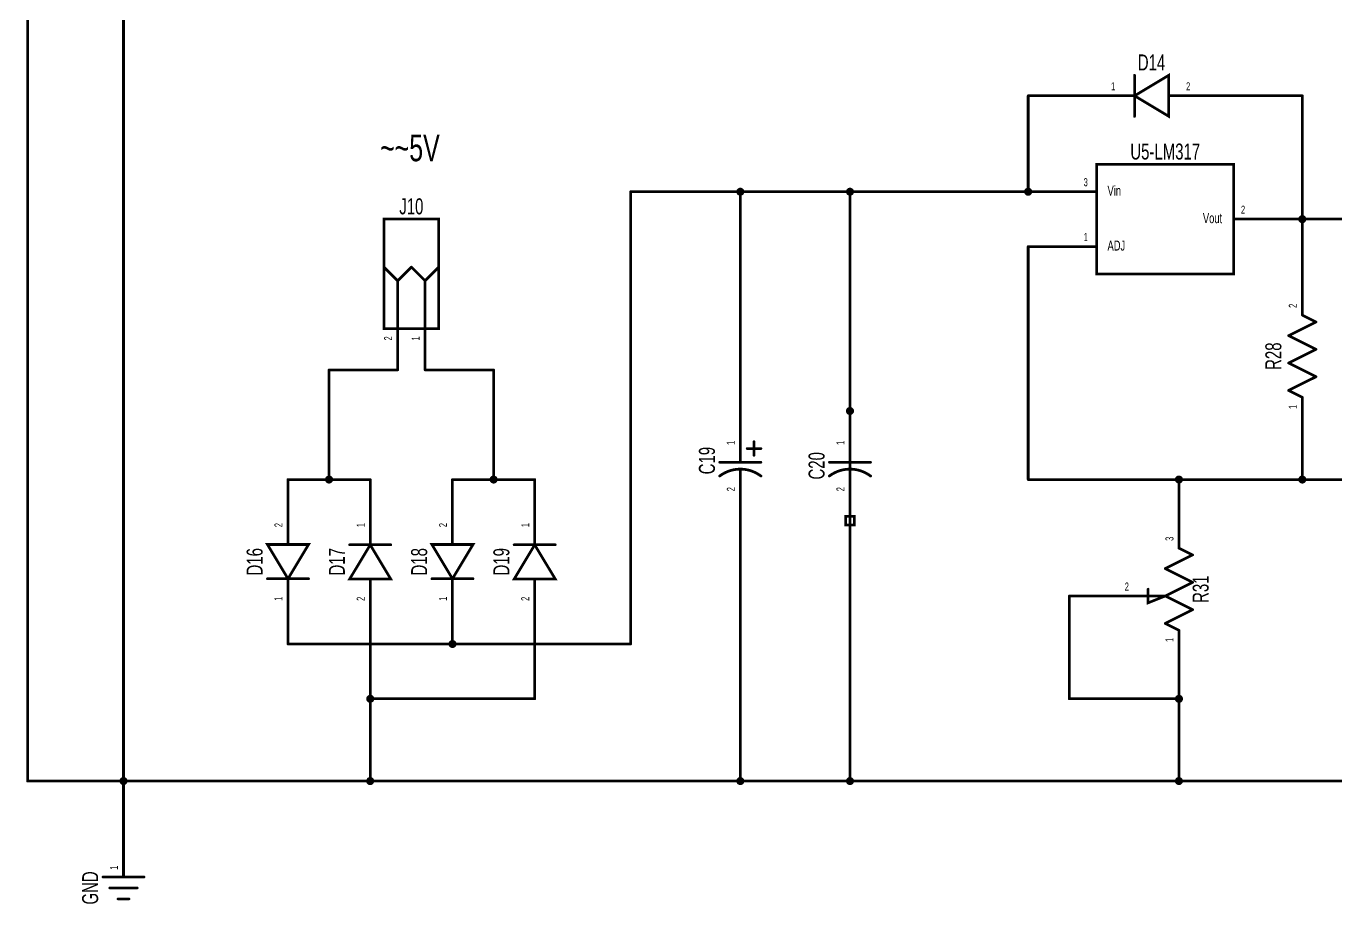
# Model space of a CAD drawing. Extents: x 0 to 20.5, y 0 to 10.6.
# Drawn here: x -0.005 to 4.772, y 0.001 to 3.203 of the extents above; entities that cross this region are included whole.
import ezdxf
from ezdxf.enums import TextEntityAlignment as Align

# ---------------------------------------------------------------- set-up
doc = ezdxf.new("R2010")
doc.units = 0
for name, color, linetype in [('Element', 253, 'CONTINUOUS'), ('Net', 50, 'CONTINUOUS'), ('Pin', 50, 'CONTINUOUS'), ('Shapes', 252, 'CONTINUOUS')]:
    doc.layers.add(name, color=color, linetype=linetype)

msp = doc.modelspace()

# ---------------------------------------------------------------- linework, layer by layer
at = {"layer": 'Element', "linetype": 'CONTINUOUS'}
for points, const_width in [([(4.038, 2.9491), (4.163, 2.8741), (4.163, 3.0241), (4.038, 2.9491)], 0.0098), ([(4.038, 3.0241), (4.038, 2.8741)], 0.0098), ([(4.038, 2.9491), (4, 2.9491)], 0.0098), ([(4.2, 2.9491), (4.163, 2.9491)], 0.0098), ([(3.9, 2.6991), (4.4, 2.6991), (4.4, 2.2991), (3.9, 2.2991), (3.9, 2.6991)], 0.0098), ([(1.3, 2.4991), (1.5, 2.4991), (1.5, 2.0991), (1.3, 2.0991), (1.3, 2.4991)], 0.0098), ([(1.3, 2.3241), (1.35, 2.2741)], 0.0098), ([(1.4, 2.3241), (1.35, 2.2741)], 0.0098), ([(1.4, 2.3241), (1.45, 2.2741)], 0.0098), ([(1.5, 2.3241), (1.45, 2.2741)], 0.0098), ([(1.35, 2.2741), (1.35, 2.0991)], 0.0098), ([(1.45, 2.2741), (1.45, 2.0991)], 0.0098), ([(4.7, 2.1241), (4.65, 2.1491)], 0.0098), ([(4.6, 2.0741), (4.7, 2.1241)], 0.0098), ([(4.7, 2.0241), (4.6, 2.0741)], 0.0098), ([(4.6, 1.9741), (4.7, 2.0241)], 0.0098), ([(4.7, 1.9241), (4.6, 1.9741)], 0.0098), ([(4.6, 1.8741), (4.7, 1.9241)], 0.0098), ([(4.65, 1.8491), (4.6, 1.8741)], 0.0098), ([(2.65, 1.6871), (2.65, 1.6371)], 0.0098), ([(2.6, 1.6491), (2.6, 1.6121)], 0.0098), ([(2.625, 1.6621), (2.675, 1.6621)], 0.0098), ([(3, 1.6491), (3, 1.6121)], 0.0098), ([(2.6752, 1.5619), (2.6686, 1.5665), (2.6617, 1.5707), (2.6546, 1.5745), (2.6472, 1.5778), (2.6397, 1.5806), (2.6319, 1.5829), (2.6241, 1.5847), (2.6161, 1.586), (2.6081, 1.5868), (2.6, 1.5871), (2.5919, 1.5868), (2.5839, 1.586), (2.5759, 1.5847), (2.5681, 1.5829), (2.5603, 1.5806), (2.5528, 1.5778), (2.5454, 1.5745), (2.5383, 1.5707), (2.5314, 1.5665), (2.5248, 1.5619)], 0.01), ([(2.525, 1.6121), (2.675, 1.6121)], 0.0098), ([(2.6, 1.5871), (2.6, 1.5491)], 0.0098), ([(3.0752, 1.5619), (3.0686, 1.5665), (3.0617, 1.5707), (3.0546, 1.5745), (3.0472, 1.5778), (3.0397, 1.5806), (3.0319, 1.5829), (3.0241, 1.5847), (3.0161, 1.586), (3.0081, 1.5868), (3, 1.5871), (2.9919, 1.5868), (2.9839, 1.586), (2.9759, 1.5847), (2.9681, 1.5829), (2.9603, 1.5806), (2.9528, 1.5778), (2.9454, 1.5745), (2.9383, 1.5707), (2.9314, 1.5665), (2.9248, 1.5619)], 0.01), ([(2.925, 1.6121), (3.075, 1.6121)], 0.0098), ([(3, 1.5871), (3, 1.5491)], 0.0098), ([(0.95, 1.3491), (0.95, 1.3121)], 0.0098), ([(1.25, 1.311), (1.25, 1.3491)], 0.0098), ([(1.55, 1.3491), (1.55, 1.3121)], 0.0098), ([(1.85, 1.311), (1.85, 1.3491)], 0.0098), ([(0.95, 1.1871), (1.025, 1.3121), (0.875, 1.3121), (0.95, 1.1871)], 0.0098), ([(1.25, 1.311), (1.175, 1.186), (1.325, 1.186), (1.25, 1.311)], 0.0098), ([(1.325, 1.311), (1.175, 1.311)], 0.0098), ([(1.55, 1.1871), (1.625, 1.3121), (1.475, 1.3121), (1.55, 1.1871)], 0.0098), ([(1.85, 1.311), (1.775, 1.186), (1.925, 1.186), (1.85, 1.311)], 0.0098), ([(1.925, 1.311), (1.775, 1.311)], 0.0098), ([(4.25, 1.2741), (4.2, 1.2991)], 0.0098), ([(4.15, 1.2241), (4.25, 1.2741)], 0.0098), ([(4.25, 1.1741), (4.15, 1.2241)], 0.0098), ([(0.875, 1.1871), (1.025, 1.1871)], 0.0098), ([(0.95, 1.1871), (0.95, 1.1491)], 0.0098), ([(1.25, 1.1491), (1.25, 1.186)], 0.0098), ([(1.475, 1.1871), (1.625, 1.1871)], 0.0098), ([(1.55, 1.1871), (1.55, 1.1491)], 0.0098), ([(1.85, 1.1491), (1.85, 1.186)], 0.0098), ([(4.15, 1.1241), (4.0875, 1.0991), (4.0875, 1.1491)], 0.0098), ([(4.15, 1.1241), (4.25, 1.1741)], 0.0098), ([(4.05, 1.1241), (4.15, 1.1241)], 0.0098), ([(4.25, 1.0741), (4.15, 1.1241)], 0.0098), ([(4.15, 1.0241), (4.25, 1.0741)], 0.0098), ([(4.2, 0.9991), (4.15, 1.0241)], 0.0098), ([(0.275, 0.0991), (0.425, 0.0991)], 0.0098), ([(0.3, 0.0591), (0.4, 0.0591)], 0.0098), ([(0.33, 0.0191), (0.37, 0.0191)], 0.0098)]:
    msp.add_lwpolyline(points, dxfattribs=dict(at, const_width=const_width))
for points, const_width in [([(4.0355, 3.0241, 1), (4.0405, 3.0241, 1), (4.0355, 3.0241, 1)], 0.0049), ([(3.9975, 2.9491, 1), (4.0025, 2.9491, 1), (3.9975, 2.9491, 1)], 0.0049), ([(4.0355, 2.9491, 1), (4.0405, 2.9491, 1), (4.0355, 2.9491, 1)], 0.0049), ([(4.0355, 2.9491, 1), (4.0405, 2.9491, 1), (4.0355, 2.9491, 1)], 0.0049), ([(4.1605, 2.9491, 1), (4.1655, 2.9491, 1), (4.1605, 2.9491, 1)], 0.0049), ([(4.1975, 2.9491, 1), (4.2025, 2.9491, 1), (4.1975, 2.9491, 1)], 0.0049), ([(4.0355, 2.8741, 1), (4.0405, 2.8741, 1), (4.0355, 2.8741, 1)], 0.0049), ([(1.2975, 2.3241, 1), (1.3025, 2.3241, 1), (1.2975, 2.3241, 1)], 0.0049), ([(1.3975, 2.3241, 1), (1.4025, 2.3241, 1), (1.3975, 2.3241, 1)], 0.0049), ([(1.3975, 2.3241, 1), (1.4025, 2.3241, 1), (1.3975, 2.3241, 1)], 0.0049), ([(1.4975, 2.3241, 1), (1.5025, 2.3241, 1), (1.4975, 2.3241, 1)], 0.0049), ([(1.3475, 2.2741, 1), (1.3525, 2.2741, 1), (1.3475, 2.2741, 1)], 0.0049), ([(1.3475, 2.2741, 1), (1.3525, 2.2741, 1), (1.3475, 2.2741, 1)], 0.0049), ([(1.3475, 2.2741, 1), (1.3525, 2.2741, 1), (1.3475, 2.2741, 1)], 0.0049), ([(1.4475, 2.2741, 1), (1.4525, 2.2741, 1), (1.4475, 2.2741, 1)], 0.0049), ([(1.4475, 2.2741, 1), (1.4525, 2.2741, 1), (1.4475, 2.2741, 1)], 0.0049), ([(1.4475, 2.2741, 1), (1.4525, 2.2741, 1), (1.4475, 2.2741, 1)], 0.0049), ([(4.6475, 2.1491, 1), (4.6525, 2.1491, 1), (4.6475, 2.1491, 1)], 0.0049), ([(1.3475, 2.0991, 1), (1.3525, 2.0991, 1), (1.3475, 2.0991, 1)], 0.0049), ([(1.4475, 2.0991, 1), (1.4525, 2.0991, 1), (1.4475, 2.0991, 1)], 0.0049), ([(4.6975, 2.1241, 1), (4.7025, 2.1241, 1), (4.6975, 2.1241, 1)], 0.0049), ([(4.6975, 2.1241, 1), (4.7025, 2.1241, 1), (4.6975, 2.1241, 1)], 0.0049), ([(4.5975, 2.0741, 1), (4.6025, 2.0741, 1), (4.5975, 2.0741, 1)], 0.0049), ([(4.5975, 2.0741, 1), (4.6025, 2.0741, 1), (4.5975, 2.0741, 1)], 0.0049), ([(4.6975, 2.0241, 1), (4.7025, 2.0241, 1), (4.6975, 2.0241, 1)], 0.0049), ([(4.6975, 2.0241, 1), (4.7025, 2.0241, 1), (4.6975, 2.0241, 1)], 0.0049), ([(4.5975, 1.9741, 1), (4.6025, 1.9741, 1), (4.5975, 1.9741, 1)], 0.0049), ([(4.5975, 1.9741, 1), (4.6025, 1.9741, 1), (4.5975, 1.9741, 1)], 0.0049), ([(4.6975, 1.9241, 1), (4.7025, 1.9241, 1), (4.6975, 1.9241, 1)], 0.0049), ([(4.6975, 1.9241, 1), (4.7025, 1.9241, 1), (4.6975, 1.9241, 1)], 0.0049), ([(4.5975, 1.8741, 1), (4.6025, 1.8741, 1), (4.5975, 1.8741, 1)], 0.0049), ([(4.5975, 1.8741, 1), (4.6025, 1.8741, 1), (4.5975, 1.8741, 1)], 0.0049), ([(4.6475, 1.8491, 1), (4.6525, 1.8491, 1), (4.6475, 1.8491, 1)], 0.0049), ([(2.6475, 1.6871, 1), (2.6525, 1.6871, 1), (2.6475, 1.6871, 1)], 0.0049), ([(2.5975, 1.6491, 1), (2.6025, 1.6491, 1), (2.5975, 1.6491, 1)], 0.0049), ([(2.6225, 1.6621, 1), (2.6275, 1.6621, 1), (2.6225, 1.6621, 1)], 0.0049), ([(2.6475, 1.6371, 1), (2.6525, 1.6371, 1), (2.6475, 1.6371, 1)], 0.0049), ([(2.6725, 1.6621, 1), (2.6775, 1.6621, 1), (2.6725, 1.6621, 1)], 0.0049), ([(2.9975, 1.6491, 1), (3.0025, 1.6491, 1), (2.9975, 1.6491, 1)], 0.0049), ([(2.5225, 1.6121, 1), (2.5275, 1.6121, 1), (2.5225, 1.6121, 1)], 0.0049), ([(2.5975, 1.6121, 1), (2.6025, 1.6121, 1), (2.5975, 1.6121, 1)], 0.0049), ([(2.5975, 1.5871, 1), (2.6025, 1.5871, 1), (2.5975, 1.5871, 1)], 0.0049), ([(2.6725, 1.6121, 1), (2.6775, 1.6121, 1), (2.6725, 1.6121, 1)], 0.0049), ([(2.9225, 1.6121, 1), (2.9275, 1.6121, 1), (2.9225, 1.6121, 1)], 0.0049), ([(2.9975, 1.6121, 1), (3.0025, 1.6121, 1), (2.9975, 1.6121, 1)], 0.0049), ([(2.9975, 1.5871, 1), (3.0025, 1.5871, 1), (2.9975, 1.5871, 1)], 0.0049), ([(3.0725, 1.6121, 1), (3.0775, 1.6121, 1), (3.0725, 1.6121, 1)], 0.0049), ([(2.5223, 1.5619, 1), (2.5273, 1.5619, 1), (2.5223, 1.5619, 1)], 0.005), ([(2.5975, 1.5491, 1), (2.6025, 1.5491, 1), (2.5975, 1.5491, 1)], 0.0049), ([(2.6727, 1.5619, 1), (2.6777, 1.5619, 1), (2.6727, 1.5619, 1)], 0.005), ([(2.9223, 1.5619, 1), (2.9273, 1.5619, 1), (2.9223, 1.5619, 1)], 0.005), ([(2.9975, 1.5491, 1), (3.0025, 1.5491, 1), (2.9975, 1.5491, 1)], 0.0049), ([(3.0727, 1.5619, 1), (3.0777, 1.5619, 1), (3.0727, 1.5619, 1)], 0.005), ([(0.9475, 1.3491, 1), (0.9525, 1.3491, 1), (0.9475, 1.3491, 1)], 0.0049), ([(1.2475, 1.3491, 1), (1.2525, 1.3491, 1), (1.2475, 1.3491, 1)], 0.0049), ([(1.5475, 1.3491, 1), (1.5525, 1.3491, 1), (1.5475, 1.3491, 1)], 0.0049), ([(1.8475, 1.3491, 1), (1.8525, 1.3491, 1), (1.8475, 1.3491, 1)], 0.0049), ([(0.9475, 1.3121, 1), (0.9525, 1.3121, 1), (0.9475, 1.3121, 1)], 0.0049), ([(1.1725, 1.311, 1), (1.1775, 1.311, 1), (1.1725, 1.311, 1)], 0.0049), ([(1.2475, 1.311, 1), (1.2525, 1.311, 1), (1.2475, 1.311, 1)], 0.0049), ([(1.2475, 1.311, 1), (1.2525, 1.311, 1), (1.2475, 1.311, 1)], 0.0049), ([(1.3225, 1.311, 1), (1.3275, 1.311, 1), (1.3225, 1.311, 1)], 0.0049), ([(1.5475, 1.3121, 1), (1.5525, 1.3121, 1), (1.5475, 1.3121, 1)], 0.0049), ([(1.7725, 1.311, 1), (1.7775, 1.311, 1), (1.7725, 1.311, 1)], 0.0049), ([(1.8475, 1.311, 1), (1.8525, 1.311, 1), (1.8475, 1.311, 1)], 0.0049), ([(1.8475, 1.311, 1), (1.8525, 1.311, 1), (1.8475, 1.311, 1)], 0.0049), ([(1.9225, 1.311, 1), (1.9275, 1.311, 1), (1.9225, 1.311, 1)], 0.0049), ([(4.1975, 1.2991, 1), (4.2025, 1.2991, 1), (4.1975, 1.2991, 1)], 0.0049), ([(4.2475, 1.2741, 1), (4.2525, 1.2741, 1), (4.2475, 1.2741, 1)], 0.0049), ([(4.2475, 1.2741, 1), (4.2525, 1.2741, 1), (4.2475, 1.2741, 1)], 0.0049), ([(4.1475, 1.2241, 1), (4.1525, 1.2241, 1), (4.1475, 1.2241, 1)], 0.0049), ([(4.1475, 1.2241, 1), (4.1525, 1.2241, 1), (4.1475, 1.2241, 1)], 0.0049), ([(0.8725, 1.1871, 1), (0.8775, 1.1871, 1), (0.8725, 1.1871, 1)], 0.0049), ([(0.9475, 1.1871, 1), (0.9525, 1.1871, 1), (0.9475, 1.1871, 1)], 0.0049), ([(0.9475, 1.1871, 1), (0.9525, 1.1871, 1), (0.9475, 1.1871, 1)], 0.0049), ([(0.9475, 1.1491, 1), (0.9525, 1.1491, 1), (0.9475, 1.1491, 1)], 0.0049), ([(1.0225, 1.1871, 1), (1.0275, 1.1871, 1), (1.0225, 1.1871, 1)], 0.0049), ([(1.2475, 1.186, 1), (1.2525, 1.186, 1), (1.2475, 1.186, 1)], 0.0049), ([(1.2475, 1.1491, 1), (1.2525, 1.1491, 1), (1.2475, 1.1491, 1)], 0.0049), ([(1.4725, 1.1871, 1), (1.4775, 1.1871, 1), (1.4725, 1.1871, 1)], 0.0049), ([(1.5475, 1.1871, 1), (1.5525, 1.1871, 1), (1.5475, 1.1871, 1)], 0.0049), ([(1.5475, 1.1871, 1), (1.5525, 1.1871, 1), (1.5475, 1.1871, 1)], 0.0049), ([(1.5475, 1.1491, 1), (1.5525, 1.1491, 1), (1.5475, 1.1491, 1)], 0.0049), ([(1.6225, 1.1871, 1), (1.6275, 1.1871, 1), (1.6225, 1.1871, 1)], 0.0049), ([(1.8475, 1.186, 1), (1.8525, 1.186, 1), (1.8475, 1.186, 1)], 0.0049), ([(1.8475, 1.1491, 1), (1.8525, 1.1491, 1), (1.8475, 1.1491, 1)], 0.0049), ([(4.085, 1.1491, 1), (4.09, 1.1491, 1), (4.085, 1.1491, 1)], 0.0049), ([(4.2475, 1.1741, 1), (4.2525, 1.1741, 1), (4.2475, 1.1741, 1)], 0.0049), ([(4.2475, 1.1741, 1), (4.2525, 1.1741, 1), (4.2475, 1.1741, 1)], 0.0049), ([(4.0475, 1.1241, 1), (4.0525, 1.1241, 1), (4.0475, 1.1241, 1)], 0.0049), ([(4.1475, 1.1241, 1), (4.1525, 1.1241, 1), (4.1475, 1.1241, 1)], 0.0049), ([(4.1475, 1.1241, 1), (4.1525, 1.1241, 1), (4.1475, 1.1241, 1)], 0.0049), ([(4.1475, 1.1241, 1), (4.1525, 1.1241, 1), (4.1475, 1.1241, 1)], 0.0049), ([(4.1475, 1.1241, 1), (4.1525, 1.1241, 1), (4.1475, 1.1241, 1)], 0.0049), ([(4.2475, 1.0741, 1), (4.2525, 1.0741, 1), (4.2475, 1.0741, 1)], 0.0049), ([(4.2475, 1.0741, 1), (4.2525, 1.0741, 1), (4.2475, 1.0741, 1)], 0.0049), ([(4.1475, 1.0241, 1), (4.1525, 1.0241, 1), (4.1475, 1.0241, 1)], 0.0049), ([(4.1475, 1.0241, 1), (4.1525, 1.0241, 1), (4.1475, 1.0241, 1)], 0.0049), ([(4.1975, 0.9991, 1), (4.2025, 0.9991, 1), (4.1975, 0.9991, 1)], 0.0049), ([(0.2725, 0.0991, 1), (0.2775, 0.0991, 1), (0.2725, 0.0991, 1)], 0.0049), ([(0.4225, 0.0991, 1), (0.4275, 0.0991, 1), (0.4225, 0.0991, 1)], 0.0049), ([(0.2975, 0.0591, 1), (0.3025, 0.0591, 1), (0.2975, 0.0591, 1)], 0.0049), ([(0.3975, 0.0591, 1), (0.4025, 0.0591, 1), (0.3975, 0.0591, 1)], 0.0049), ([(0.3275, 0.0191, 1), (0.3325, 0.0191, 1), (0.3275, 0.0191, 1)], 0.0049), ([(0.3675, 0.0191, 1), (0.3725, 0.0191, 1), (0.3675, 0.0191, 1)], 0.0049)]:
    msp.add_lwpolyline(points, format="xyb", dxfattribs=dict(at, const_width=const_width))
at = {"layer": 'Net', "linetype": 'CONTINUOUS', "const_width": 0.0098}
for points in [[(0, 6.7491), (0, 0.4491)], [(0.35, 3.4491), (0.35, 0.4491)], [(3.85, 2.9491), (3.65, 2.9491)], [(3.65, 2.9491), (3.65, 2.5991)], [(4.35, 2.9491), (4.65, 2.9491)], [(4.65, 2.9491), (4.65, 2.4991)], [(2.2, 0.9491), (2.2, 2.5991)], [(2.2, 2.5991), (2.6, 2.5991)], [(2.5902, 2.5991), (2.5906, 2.596), (2.592, 2.5933), (2.5942, 2.5911), (2.597, 2.5897), (2.6, 2.5892), (2.603, 2.5897), (2.6058, 2.5911), (2.608, 2.5933), (2.6094, 2.596), (2.6098, 2.5991), (2.6094, 2.6021), (2.608, 2.6048), (2.6058, 2.607), (2.603, 2.6084), (2.6, 2.6089), (2.597, 2.6084), (2.5942, 2.607), (2.592, 2.6048), (2.5906, 2.6021), (2.5902, 2.5991)], [(2.6, 1.7991), (2.6, 2.5991)], [(2.6, 2.5991), (3, 2.5991)], [(2.9902, 2.5991), (2.9906, 2.596), (2.992, 2.5933), (2.9942, 2.5911), (2.997, 2.5897), (3, 2.5892), (3.003, 2.5897), (3.0058, 2.5911), (3.008, 2.5933), (3.0094, 2.596), (3.0098, 2.5991), (3.0094, 2.6021), (3.008, 2.6048), (3.0058, 2.607), (3.003, 2.6084), (3, 2.6089), (2.997, 2.6084), (2.9942, 2.607), (2.992, 2.6048), (2.9906, 2.6021), (2.9902, 2.5991)], [(3, 1.7991), (3, 2.5991)], [(3, 2.5991), (3.65, 2.5991)], [(3.6402, 2.5991), (3.6406, 2.596), (3.642, 2.5933), (3.6442, 2.5911), (3.647, 2.5897), (3.65, 2.5892), (3.653, 2.5897), (3.6558, 2.5911), (3.658, 2.5933), (3.6594, 2.596), (3.6598, 2.5991), (3.6594, 2.6021), (3.658, 2.6048), (3.6558, 2.607), (3.653, 2.6084), (3.65, 2.6089), (3.647, 2.6084), (3.6442, 2.607), (3.642, 2.6048), (3.6406, 2.6021), (3.6402, 2.5991)], [(3.65, 2.5991), (3.75, 2.5991)], [(4.65, 2.4991), (4.55, 2.4991)], [(4.6402, 2.4991), (4.6406, 2.496), (4.642, 2.4933), (4.6442, 2.4911), (4.647, 2.4897), (4.65, 2.4892), (4.653, 2.4897), (4.6558, 2.4911), (4.658, 2.4933), (4.6594, 2.496), (4.6598, 2.4991), (4.6594, 2.5021), (4.658, 2.5048), (4.6558, 2.507), (4.653, 2.5084), (4.65, 2.5089), (4.647, 2.5084), (4.6442, 2.507), (4.642, 2.5048), (4.6406, 2.5021), (4.6402, 2.4991)], [(4.6402, 2.4991), (4.6406, 2.496), (4.642, 2.4933), (4.6442, 2.4911), (4.647, 2.4897), (4.65, 2.4892), (4.653, 2.4897), (4.6558, 2.4911), (4.658, 2.4933), (4.6594, 2.496), (4.6598, 2.4991), (4.6594, 2.5021), (4.658, 2.5048), (4.6558, 2.507), (4.653, 2.5084), (4.65, 2.5089), (4.647, 2.5084), (4.6442, 2.507), (4.642, 2.5048), (4.6406, 2.5021), (4.6402, 2.4991)], [(4.65, 2.4991), (5, 2.4991)], [(4.65, 2.2991), (4.65, 2.4991)], [(4.65, 2.4991), (4.65, 2.4991)], [(3.65, 1.5491), (3.65, 2.3991)], [(3.65, 2.3991), (3.75, 2.3991)], [(1.35, 1.9491), (1.1, 1.9491)], [(1.1, 1.9491), (1.1, 1.5491)], [(1.45, 1.9491), (1.7, 1.9491)], [(1.7, 1.9491), (1.7, 1.5491)], [(2.9902, 1.7991), (2.9906, 1.796), (2.992, 1.7933), (2.9942, 1.7911), (2.997, 1.7897), (3, 1.7892), (3.003, 1.7897), (3.0058, 1.7911), (3.008, 1.7933), (3.0094, 1.796), (3.0098, 1.7991), (3.0094, 1.8021), (3.008, 1.8048), (3.0058, 1.807), (3.003, 1.8084), (3, 1.8089), (2.997, 1.8084), (2.9942, 1.807), (2.992, 1.8048), (2.9906, 1.8021), (2.9902, 1.7991)], [(3, 1.7991), (3, 0.4491)], [(3, 1.7991), (3, 1.7991)], [(4.65, 1.6991), (4.65, 1.5491)], [(1.1, 1.5491), (0.95, 1.5491)], [(0.95, 1.5491), (0.95, 1.4991)], [(1.0902, 1.5491), (1.0906, 1.546), (1.092, 1.5433), (1.0942, 1.5411), (1.097, 1.5397), (1.1, 1.5392), (1.103, 1.5397), (1.1058, 1.5411), (1.108, 1.5433), (1.1094, 1.546), (1.1098, 1.5491), (1.1094, 1.5521), (1.108, 1.5548), (1.1058, 1.557), (1.103, 1.5584), (1.1, 1.5589), (1.097, 1.5584), (1.0942, 1.557), (1.092, 1.5548), (1.0906, 1.5521), (1.0902, 1.5491)], [(1.1, 1.5491), (1.25, 1.5491)], [(1.25, 1.5491), (1.25, 1.4991)], [(1.55, 1.4991), (1.55, 1.5491)], [(1.55, 1.5491), (1.85, 1.5491)], [(1.6902, 1.5491), (1.6906, 1.546), (1.692, 1.5433), (1.6942, 1.5411), (1.697, 1.5397), (1.7, 1.5392), (1.703, 1.5397), (1.7058, 1.5411), (1.708, 1.5433), (1.7094, 1.546), (1.7098, 1.5491), (1.7094, 1.5521), (1.708, 1.5548), (1.7058, 1.557), (1.703, 1.5584), (1.7, 1.5589), (1.697, 1.5584), (1.6942, 1.557), (1.692, 1.5548), (1.6906, 1.5521), (1.6902, 1.5491)], [(1.85, 1.5491), (1.85, 1.4991)], [(5, 1.5491), (3.65, 1.5491)], [(4.1902, 1.5491), (4.1906, 1.546), (4.192, 1.5433), (4.1942, 1.5411), (4.197, 1.5397), (4.2, 1.5392), (4.203, 1.5397), (4.2058, 1.5411), (4.208, 1.5433), (4.2094, 1.546), (4.2098, 1.5491), (4.2094, 1.5521), (4.208, 1.5548), (4.2058, 1.557), (4.203, 1.5584), (4.2, 1.5589), (4.197, 1.5584), (4.1942, 1.557), (4.192, 1.5548), (4.1906, 1.5521), (4.1902, 1.5491)], [(4.2, 1.4491), (4.2, 1.5491)], [(4.6402, 1.5491), (4.6406, 1.546), (4.642, 1.5433), (4.6442, 1.5411), (4.647, 1.5397), (4.65, 1.5392), (4.653, 1.5397), (4.6558, 1.5411), (4.658, 1.5433), (4.6594, 1.546), (4.6598, 1.5491), (4.6594, 1.5521), (4.658, 1.5548), (4.6558, 1.557), (4.653, 1.5584), (4.65, 1.5589), (4.647, 1.5584), (4.6442, 1.557), (4.642, 1.5548), (4.6406, 1.5521), (4.6402, 1.5491)], [(2.6, 1.3991), (2.6, 0.4491)], [(3.9, 1.1241), (3.8, 1.1241)], [(3.8, 1.1241), (3.8, 0.7491)], [(0.95, 0.9991), (0.95, 0.9491)], [(1.25, 0.9991), (1.25, 0.7491)], [(1.55, 0.9491), (1.55, 0.9991)], [(1.85, 0.7491), (1.85, 0.9991)], [(1.5402, 0.9491), (1.5406, 0.946), (1.542, 0.9433), (1.5442, 0.9411), (1.547, 0.9397), (1.55, 0.9392), (1.553, 0.9397), (1.5558, 0.9411), (1.558, 0.9433), (1.5594, 0.946), (1.5598, 0.9491), (1.5594, 0.9521), (1.558, 0.9548), (1.5558, 0.957), (1.553, 0.9584), (1.55, 0.9589), (1.547, 0.9584), (1.5442, 0.957), (1.542, 0.9548), (1.5406, 0.9521), (1.5402, 0.9491)], [(0.95, 0.9491), (1.55, 0.9491)], [(1.55, 0.9491), (2.2, 0.9491)], [(4.2, 0.4491), (4.2, 0.8491)], [(1.2402, 0.7491), (1.2406, 0.746), (1.242, 0.7433), (1.2442, 0.7411), (1.247, 0.7397), (1.25, 0.7392), (1.253, 0.7397), (1.2558, 0.7411), (1.258, 0.7433), (1.2594, 0.746), (1.2598, 0.7491), (1.2594, 0.7521), (1.258, 0.7548), (1.2558, 0.757), (1.253, 0.7584), (1.25, 0.7589), (1.247, 0.7584), (1.2442, 0.757), (1.242, 0.7548), (1.2406, 0.7521), (1.2402, 0.7491)], [(1.25, 0.7491), (1.85, 0.7491)], [(1.25, 0.7491), (1.25, 0.4491)], [(3.8, 0.7491), (4.2, 0.7491)], [(4.1902, 0.7491), (4.1906, 0.746), (4.192, 0.7433), (4.1942, 0.7411), (4.197, 0.7397), (4.2, 0.7392), (4.203, 0.7397), (4.2058, 0.7411), (4.208, 0.7433), (4.2094, 0.746), (4.2098, 0.7491), (4.2094, 0.7521), (4.208, 0.7548), (4.2058, 0.757), (4.203, 0.7584), (4.2, 0.7589), (4.197, 0.7584), (4.1942, 0.757), (4.192, 0.7548), (4.1906, 0.7521), (4.1902, 0.7491)], [(0, 0.4491), (0.35, 0.4491)], [(0.3402, 0.4491), (0.3406, 0.446), (0.342, 0.4433), (0.3442, 0.4411), (0.347, 0.4397), (0.35, 0.4392), (0.353, 0.4397), (0.3558, 0.4411), (0.358, 0.4433), (0.3594, 0.446), (0.3598, 0.4491), (0.3594, 0.4521), (0.358, 0.4548), (0.3558, 0.457), (0.353, 0.4584), (0.35, 0.4589), (0.347, 0.4584), (0.3442, 0.457), (0.342, 0.4548), (0.3406, 0.4521), (0.3402, 0.4491)], [(0.3402, 0.4491), (0.3406, 0.446), (0.342, 0.4433), (0.3442, 0.4411), (0.347, 0.4397), (0.35, 0.4392), (0.353, 0.4397), (0.3558, 0.4411), (0.358, 0.4433), (0.3594, 0.446), (0.3598, 0.4491), (0.3594, 0.4521), (0.358, 0.4548), (0.3558, 0.457), (0.353, 0.4584), (0.35, 0.4589), (0.347, 0.4584), (0.3442, 0.457), (0.342, 0.4548), (0.3406, 0.4521), (0.3402, 0.4491)], [(0.35, 0.4491), (1.25, 0.4491)], [(0.35, 0.2491), (0.35, 0.4491)], [(1.2402, 0.4491), (1.2406, 0.446), (1.242, 0.4433), (1.2442, 0.4411), (1.247, 0.4397), (1.25, 0.4392), (1.253, 0.4397), (1.2558, 0.4411), (1.258, 0.4433), (1.2594, 0.446), (1.2598, 0.4491), (1.2594, 0.4521), (1.258, 0.4548), (1.2558, 0.457), (1.253, 0.4584), (1.25, 0.4589), (1.247, 0.4584), (1.2442, 0.457), (1.242, 0.4548), (1.2406, 0.4521), (1.2402, 0.4491)], [(1.25, 0.4491), (2.6, 0.4491)], [(2.5902, 0.4491), (2.5906, 0.446), (2.592, 0.4433), (2.5942, 0.4411), (2.597, 0.4397), (2.6, 0.4392), (2.603, 0.4397), (2.6058, 0.4411), (2.608, 0.4433), (2.6094, 0.446), (2.6098, 0.4491), (2.6094, 0.4521), (2.608, 0.4548), (2.6058, 0.457), (2.603, 0.4584), (2.6, 0.4589), (2.597, 0.4584), (2.5942, 0.457), (2.592, 0.4548), (2.5906, 0.4521), (2.5902, 0.4491)], [(2.6, 0.4491), (3, 0.4491)], [(2.9902, 0.4491), (2.9906, 0.446), (2.992, 0.4433), (2.9942, 0.4411), (2.997, 0.4397), (3, 0.4392), (3.003, 0.4397), (3.0058, 0.4411), (3.008, 0.4433), (3.0094, 0.446), (3.0098, 0.4491), (3.0094, 0.4521), (3.008, 0.4548), (3.0058, 0.457), (3.003, 0.4584), (3, 0.4589), (2.997, 0.4584), (2.9942, 0.457), (2.992, 0.4548), (2.9906, 0.4521), (2.9902, 0.4491)], [(3, 0.4491), (4.2, 0.4491)], [(4.1902, 0.4491), (4.1906, 0.446), (4.192, 0.4433), (4.1942, 0.4411), (4.197, 0.4397), (4.2, 0.4392), (4.203, 0.4397), (4.2058, 0.4411), (4.208, 0.4433), (4.2094, 0.446), (4.2098, 0.4491), (4.2094, 0.4521), (4.208, 0.4548), (4.2058, 0.457), (4.203, 0.4584), (4.2, 0.4589), (4.197, 0.4584), (4.1942, 0.457), (4.192, 0.4548), (4.1906, 0.4521), (4.1902, 0.4491)], [(7.05, 0.4491), (4.2, 0.4491)]]:
    msp.add_lwpolyline(points, dxfattribs=at)
at = {"layer": 'Net', "linetype": 'CONTINUOUS', "const_width": 0.0049}
for points in [[(3.6475, 2.9491, 1), (3.6525, 2.9491, 1), (3.6475, 2.9491, 1)], [(3.6475, 2.9491, 1), (3.6525, 2.9491, 1), (3.6475, 2.9491, 1)], [(3.8475, 2.9491, 1), (3.8525, 2.9491, 1), (3.8475, 2.9491, 1)], [(4.3475, 2.9491, 1), (4.3525, 2.9491, 1), (4.3475, 2.9491, 1)], [(4.6475, 2.9491, 1), (4.6525, 2.9491, 1), (4.6475, 2.9491, 1)], [(4.6475, 2.9491, 1), (4.6525, 2.9491, 1), (4.6475, 2.9491, 1)], [(2.1975, 2.5991, 1), (2.2025, 2.5991, 1), (2.1975, 2.5991, 1)], [(2.1975, 2.5991, 1), (2.2025, 2.5991, 1), (2.1975, 2.5991, 1)], [(2.5877, 2.5991, 1), (2.5926, 2.5991, 1), (2.5877, 2.5991, 1)], [(2.5975, 2.5991, 1), (2.6025, 2.5991, 1), (2.5975, 2.5991, 1)], [(2.5975, 2.5991, 1), (2.6025, 2.5991, 1), (2.5975, 2.5991, 1)], [(2.5975, 2.5991, 1), (2.6025, 2.5991, 1), (2.5975, 2.5991, 1)], [(2.9877, 2.5991, 1), (2.9926, 2.5991, 1), (2.9877, 2.5991, 1)], [(2.9975, 2.5991, 1), (3.0025, 2.5991, 1), (2.9975, 2.5991, 1)], [(2.9975, 2.5991, 1), (3.0025, 2.5991, 1), (2.9975, 2.5991, 1)], [(2.9975, 2.5991, 1), (3.0025, 2.5991, 1), (2.9975, 2.5991, 1)], [(3.6377, 2.5991, 1), (3.6426, 2.5991, 1), (3.6377, 2.5991, 1)], [(3.6475, 2.5991, 1), (3.6525, 2.5991, 1), (3.6475, 2.5991, 1)], [(3.6475, 2.5991, 1), (3.6525, 2.5991, 1), (3.6475, 2.5991, 1)], [(3.6475, 2.5991, 1), (3.6525, 2.5991, 1), (3.6475, 2.5991, 1)], [(3.7475, 2.5991, 1), (3.7525, 2.5991, 1), (3.7475, 2.5991, 1)], [(4.5475, 2.4991, 1), (4.5525, 2.4991, 1), (4.5475, 2.4991, 1)], [(4.6377, 2.4991, 1), (4.6426, 2.4991, 1), (4.6377, 2.4991, 1)], [(4.6377, 2.4991, 1), (4.6426, 2.4991, 1), (4.6377, 2.4991, 1)], [(4.6475, 2.4991, 1), (4.6525, 2.4991, 1), (4.6475, 2.4991, 1)], [(4.6475, 2.4991, 1), (4.6525, 2.4991, 1), (4.6475, 2.4991, 1)], [(4.6475, 2.4991, 1), (4.6525, 2.4991, 1), (4.6475, 2.4991, 1)], [(4.6475, 2.4991, 1), (4.6525, 2.4991, 1), (4.6475, 2.4991, 1)], [(4.6475, 2.4991, 1), (4.6525, 2.4991, 1), (4.6475, 2.4991, 1)], [(3.6475, 2.3991, 1), (3.6525, 2.3991, 1), (3.6475, 2.3991, 1)], [(3.6475, 2.3991, 1), (3.6525, 2.3991, 1), (3.6475, 2.3991, 1)], [(3.7475, 2.3991, 1), (3.7525, 2.3991, 1), (3.7475, 2.3991, 1)], [(4.6475, 2.2991, 1), (4.6525, 2.2991, 1), (4.6475, 2.2991, 1)], [(1.0975, 1.9491, 1), (1.1025, 1.9491, 1), (1.0975, 1.9491, 1)], [(1.0975, 1.9491, 1), (1.1025, 1.9491, 1), (1.0975, 1.9491, 1)], [(1.3475, 1.9491, 1), (1.3525, 1.9491, 1), (1.3475, 1.9491, 1)], [(1.4475, 1.9491, 1), (1.4525, 1.9491, 1), (1.4475, 1.9491, 1)], [(1.6975, 1.9491, 1), (1.7025, 1.9491, 1), (1.6975, 1.9491, 1)], [(1.6975, 1.9491, 1), (1.7025, 1.9491, 1), (1.6975, 1.9491, 1)], [(2.5975, 1.7991, 1), (2.6025, 1.7991, 1), (2.5975, 1.7991, 1)], [(2.9877, 1.7991, 1), (2.9926, 1.7991, 1), (2.9877, 1.7991, 1)], [(2.9975, 1.7991, 1), (3.0025, 1.7991, 1), (2.9975, 1.7991, 1)], [(2.9975, 1.7991, 1), (3.0025, 1.7991, 1), (2.9975, 1.7991, 1)], [(2.9975, 1.7991, 1), (3.0025, 1.7991, 1), (2.9975, 1.7991, 1)], [(4.6475, 1.6991, 1), (4.6525, 1.6991, 1), (4.6475, 1.6991, 1)], [(0.9475, 1.5491, 1), (0.9525, 1.5491, 1), (0.9475, 1.5491, 1)], [(0.9475, 1.5491, 1), (0.9525, 1.5491, 1), (0.9475, 1.5491, 1)], [(1.0877, 1.5491, 1), (1.0926, 1.5491, 1), (1.0877, 1.5491, 1)], [(1.0975, 1.5491, 1), (1.1025, 1.5491, 1), (1.0975, 1.5491, 1)], [(1.0975, 1.5491, 1), (1.1025, 1.5491, 1), (1.0975, 1.5491, 1)], [(1.0975, 1.5491, 1), (1.1025, 1.5491, 1), (1.0975, 1.5491, 1)], [(1.2475, 1.5491, 1), (1.2525, 1.5491, 1), (1.2475, 1.5491, 1)], [(1.2475, 1.5491, 1), (1.2525, 1.5491, 1), (1.2475, 1.5491, 1)], [(1.5475, 1.5491, 1), (1.5525, 1.5491, 1), (1.5475, 1.5491, 1)], [(1.5475, 1.5491, 1), (1.5525, 1.5491, 1), (1.5475, 1.5491, 1)], [(1.6877, 1.5491, 1), (1.6926, 1.5491, 1), (1.6877, 1.5491, 1)], [(1.6975, 1.5491, 1), (1.7025, 1.5491, 1), (1.6975, 1.5491, 1)], [(1.8475, 1.5491, 1), (1.8525, 1.5491, 1), (1.8475, 1.5491, 1)], [(1.8475, 1.5491, 1), (1.8525, 1.5491, 1), (1.8475, 1.5491, 1)], [(3.6475, 1.5491, 1), (3.6525, 1.5491, 1), (3.6475, 1.5491, 1)], [(3.6475, 1.5491, 1), (3.6525, 1.5491, 1), (3.6475, 1.5491, 1)], [(4.1877, 1.5491, 1), (4.1926, 1.5491, 1), (4.1877, 1.5491, 1)], [(4.1975, 1.5491, 1), (4.2025, 1.5491, 1), (4.1975, 1.5491, 1)], [(4.6377, 1.5491, 1), (4.6426, 1.5491, 1), (4.6377, 1.5491, 1)], [(4.6475, 1.5491, 1), (4.6525, 1.5491, 1), (4.6475, 1.5491, 1)], [(0.9475, 1.4991, 1), (0.9525, 1.4991, 1), (0.9475, 1.4991, 1)], [(1.2475, 1.4991, 1), (1.2525, 1.4991, 1), (1.2475, 1.4991, 1)], [(1.5475, 1.4991, 1), (1.5525, 1.4991, 1), (1.5475, 1.4991, 1)], [(1.8475, 1.4991, 1), (1.8525, 1.4991, 1), (1.8475, 1.4991, 1)], [(4.1975, 1.4491, 1), (4.2025, 1.4491, 1), (4.1975, 1.4491, 1)], [(2.5975, 1.3991, 1), (2.6025, 1.3991, 1), (2.5975, 1.3991, 1)], [(3.7975, 1.1241, 1), (3.8025, 1.1241, 1), (3.7975, 1.1241, 1)], [(3.7975, 1.1241, 1), (3.8025, 1.1241, 1), (3.7975, 1.1241, 1)], [(3.8975, 1.1241, 1), (3.9025, 1.1241, 1), (3.8975, 1.1241, 1)], [(0.9475, 0.9991, 1), (0.9525, 0.9991, 1), (0.9475, 0.9991, 1)], [(1.2475, 0.9991, 1), (1.2525, 0.9991, 1), (1.2475, 0.9991, 1)], [(1.5475, 0.9991, 1), (1.5525, 0.9991, 1), (1.5475, 0.9991, 1)], [(1.8475, 0.9991, 1), (1.8525, 0.9991, 1), (1.8475, 0.9991, 1)], [(0.9475, 0.9491, 1), (0.9525, 0.9491, 1), (0.9475, 0.9491, 1)], [(0.9475, 0.9491, 1), (0.9525, 0.9491, 1), (0.9475, 0.9491, 1)], [(1.5377, 0.9491, 1), (1.5426, 0.9491, 1), (1.5377, 0.9491, 1)], [(1.5475, 0.9491, 1), (1.5525, 0.9491, 1), (1.5475, 0.9491, 1)], [(1.5475, 0.9491, 1), (1.5525, 0.9491, 1), (1.5475, 0.9491, 1)], [(1.5475, 0.9491, 1), (1.5525, 0.9491, 1), (1.5475, 0.9491, 1)], [(2.1975, 0.9491, 1), (2.2025, 0.9491, 1), (2.1975, 0.9491, 1)], [(2.1975, 0.9491, 1), (2.2025, 0.9491, 1), (2.1975, 0.9491, 1)], [(4.1975, 0.8491, 1), (4.2025, 0.8491, 1), (4.1975, 0.8491, 1)], [(1.2377, 0.7491, 1), (1.2426, 0.7491, 1), (1.2377, 0.7491, 1)], [(1.2475, 0.7491, 1), (1.2525, 0.7491, 1), (1.2475, 0.7491, 1)], [(1.2475, 0.7491, 1), (1.2525, 0.7491, 1), (1.2475, 0.7491, 1)], [(1.2475, 0.7491, 1), (1.2525, 0.7491, 1), (1.2475, 0.7491, 1)], [(1.8475, 0.7491, 1), (1.8525, 0.7491, 1), (1.8475, 0.7491, 1)], [(1.8475, 0.7491, 1), (1.8525, 0.7491, 1), (1.8475, 0.7491, 1)], [(3.7975, 0.7491, 1), (3.8025, 0.7491, 1), (3.7975, 0.7491, 1)], [(3.7975, 0.7491, 1), (3.8025, 0.7491, 1), (3.7975, 0.7491, 1)], [(4.1877, 0.7491, 1), (4.1926, 0.7491, 1), (4.1877, 0.7491, 1)], [(4.1975, 0.7491, 1), (4.2025, 0.7491, 1), (4.1975, 0.7491, 1)], [(-0.0025, 0.4491, 1), (0.0025, 0.4491, 1), (-0.0025, 0.4491, 1)], [(-0.0025, 0.4491, 1), (0.0025, 0.4491, 1), (-0.0025, 0.4491, 1)], [(0.3377, 0.4491, 1), (0.3426, 0.4491, 1), (0.3377, 0.4491, 1)], [(0.3377, 0.4491, 1), (0.3426, 0.4491, 1), (0.3377, 0.4491, 1)], [(0.3475, 0.4491, 1), (0.3525, 0.4491, 1), (0.3475, 0.4491, 1)], [(0.3475, 0.4491, 1), (0.3525, 0.4491, 1), (0.3475, 0.4491, 1)], [(0.3475, 0.4491, 1), (0.3525, 0.4491, 1), (0.3475, 0.4491, 1)], [(0.3475, 0.4491, 1), (0.3525, 0.4491, 1), (0.3475, 0.4491, 1)], [(1.2377, 0.4491, 1), (1.2426, 0.4491, 1), (1.2377, 0.4491, 1)], [(1.2475, 0.4491, 1), (1.2525, 0.4491, 1), (1.2475, 0.4491, 1)], [(1.2475, 0.4491, 1), (1.2525, 0.4491, 1), (1.2475, 0.4491, 1)], [(1.2475, 0.4491, 1), (1.2525, 0.4491, 1), (1.2475, 0.4491, 1)], [(2.5877, 0.4491, 1), (2.5926, 0.4491, 1), (2.5877, 0.4491, 1)], [(2.5975, 0.4491, 1), (2.6025, 0.4491, 1), (2.5975, 0.4491, 1)], [(2.5975, 0.4491, 1), (2.6025, 0.4491, 1), (2.5975, 0.4491, 1)], [(2.5975, 0.4491, 1), (2.6025, 0.4491, 1), (2.5975, 0.4491, 1)], [(2.9877, 0.4491, 1), (2.9926, 0.4491, 1), (2.9877, 0.4491, 1)], [(2.9975, 0.4491, 1), (3.0025, 0.4491, 1), (2.9975, 0.4491, 1)], [(2.9975, 0.4491, 1), (3.0025, 0.4491, 1), (2.9975, 0.4491, 1)], [(2.9975, 0.4491, 1), (3.0025, 0.4491, 1), (2.9975, 0.4491, 1)], [(4.1877, 0.4491, 1), (4.1926, 0.4491, 1), (4.1877, 0.4491, 1)], [(4.1975, 0.4491, 1), (4.2025, 0.4491, 1), (4.1975, 0.4491, 1)], [(4.1975, 0.4491, 1), (4.2025, 0.4491, 1), (4.1975, 0.4491, 1)], [(4.1975, 0.4491, 1), (4.2025, 0.4491, 1), (4.1975, 0.4491, 1)], [(0.3475, 0.2491, 1), (0.3525, 0.2491, 1), (0.3475, 0.2491, 1)]]:
    msp.add_lwpolyline(points, format="xyb", dxfattribs=at)
at = {"layer": 'Pin', "linetype": 'CONTINUOUS', "const_width": 0.0049}
for points in [[(3.8475, 2.9491, 1), (3.8525, 2.9491, 1), (3.8475, 2.9491, 1)], [(3.9975, 2.9491, 1), (4.0025, 2.9491, 1), (3.9975, 2.9491, 1)], [(4.1975, 2.9491, 1), (4.2025, 2.9491, 1), (4.1975, 2.9491, 1)], [(4.3475, 2.9491, 1), (4.3525, 2.9491, 1), (4.3475, 2.9491, 1)], [(3.7475, 2.5991, 1), (3.7525, 2.5991, 1), (3.7475, 2.5991, 1)], [(3.8975, 2.5991, 1), (3.9025, 2.5991, 1), (3.8975, 2.5991, 1)], [(4.3975, 2.4991, 1), (4.4025, 2.4991, 1), (4.3975, 2.4991, 1)], [(4.5475, 2.4991, 1), (4.5525, 2.4991, 1), (4.5475, 2.4991, 1)], [(3.7475, 2.3991, 1), (3.7525, 2.3991, 1), (3.7475, 2.3991, 1)], [(3.8975, 2.3991, 1), (3.9025, 2.3991, 1), (3.8975, 2.3991, 1)], [(4.6475, 2.2991, 1), (4.6525, 2.2991, 1), (4.6475, 2.2991, 1)], [(4.6475, 2.1491, 1), (4.6525, 2.1491, 1), (4.6475, 2.1491, 1)], [(1.3475, 2.0991, 1), (1.3525, 2.0991, 1), (1.3475, 2.0991, 1)], [(1.4475, 2.0991, 1), (1.4525, 2.0991, 1), (1.4475, 2.0991, 1)], [(1.3475, 1.9491, 1), (1.3525, 1.9491, 1), (1.3475, 1.9491, 1)], [(1.4475, 1.9491, 1), (1.4525, 1.9491, 1), (1.4475, 1.9491, 1)], [(4.6475, 1.8491, 1), (4.6525, 1.8491, 1), (4.6475, 1.8491, 1)], [(2.5975, 1.7991, 1), (2.6025, 1.7991, 1), (2.5975, 1.7991, 1)], [(2.9975, 1.7991, 1), (3.0025, 1.7991, 1), (2.9975, 1.7991, 1)], [(4.6475, 1.6991, 1), (4.6525, 1.6991, 1), (4.6475, 1.6991, 1)], [(2.5975, 1.6491, 1), (2.6025, 1.6491, 1), (2.5975, 1.6491, 1)], [(2.9975, 1.6491, 1), (3.0025, 1.6491, 1), (2.9975, 1.6491, 1)], [(2.5975, 1.5491, 1), (2.6025, 1.5491, 1), (2.5975, 1.5491, 1)], [(2.9975, 1.5491, 1), (3.0025, 1.5491, 1), (2.9975, 1.5491, 1)], [(0.9475, 1.4991, 1), (0.9525, 1.4991, 1), (0.9475, 1.4991, 1)], [(1.2475, 1.4991, 1), (1.2525, 1.4991, 1), (1.2475, 1.4991, 1)], [(1.5475, 1.4991, 1), (1.5525, 1.4991, 1), (1.5475, 1.4991, 1)], [(1.8475, 1.4991, 1), (1.8525, 1.4991, 1), (1.8475, 1.4991, 1)], [(4.1975, 1.4491, 1), (4.2025, 1.4491, 1), (4.1975, 1.4491, 1)], [(2.5975, 1.3991, 1), (2.6025, 1.3991, 1), (2.5975, 1.3991, 1)], [(2.9975, 1.3991, 1), (3.0025, 1.3991, 1), (2.9975, 1.3991, 1)], [(0.9475, 1.3491, 1), (0.9525, 1.3491, 1), (0.9475, 1.3491, 1)], [(1.2475, 1.3491, 1), (1.2525, 1.3491, 1), (1.2475, 1.3491, 1)], [(1.5475, 1.3491, 1), (1.5525, 1.3491, 1), (1.5475, 1.3491, 1)], [(1.8475, 1.3491, 1), (1.8525, 1.3491, 1), (1.8475, 1.3491, 1)], [(4.1975, 1.2991, 1), (4.2025, 1.2991, 1), (4.1975, 1.2991, 1)], [(0.9475, 1.1491, 1), (0.9525, 1.1491, 1), (0.9475, 1.1491, 1)], [(1.2475, 1.1491, 1), (1.2525, 1.1491, 1), (1.2475, 1.1491, 1)], [(1.5475, 1.1491, 1), (1.5525, 1.1491, 1), (1.5475, 1.1491, 1)], [(1.8475, 1.1491, 1), (1.8525, 1.1491, 1), (1.8475, 1.1491, 1)], [(3.8975, 1.1241, 1), (3.9025, 1.1241, 1), (3.8975, 1.1241, 1)], [(4.0475, 1.1241, 1), (4.0525, 1.1241, 1), (4.0475, 1.1241, 1)], [(0.9475, 0.9991, 1), (0.9525, 0.9991, 1), (0.9475, 0.9991, 1)], [(1.2475, 0.9991, 1), (1.2525, 0.9991, 1), (1.2475, 0.9991, 1)], [(1.5475, 0.9991, 1), (1.5525, 0.9991, 1), (1.5475, 0.9991, 1)], [(1.8475, 0.9991, 1), (1.8525, 0.9991, 1), (1.8475, 0.9991, 1)], [(4.1975, 0.9991, 1), (4.2025, 0.9991, 1), (4.1975, 0.9991, 1)], [(4.1975, 0.8491, 1), (4.2025, 0.8491, 1), (4.1975, 0.8491, 1)], [(0.3475, 0.2491, 1), (0.3525, 0.2491, 1), (0.3475, 0.2491, 1)], [(0.3475, 0.0991, 1), (0.3525, 0.0991, 1), (0.3475, 0.0991, 1)]]:
    msp.add_lwpolyline(points, format="xyb", dxfattribs=at)
at = {"layer": 'Pin', "linetype": 'CONTINUOUS', "const_width": 0.0098}
for points in [[(4, 2.9491), (3.85, 2.9491)], [(4.2, 2.9491), (4.35, 2.9491)], [(3.9, 2.5991), (3.75, 2.5991)], [(4.4, 2.4991), (4.55, 2.4991)], [(3.9, 2.3991), (3.75, 2.3991)], [(4.65, 2.1491), (4.65, 2.2991)], [(1.35, 2.0991), (1.35, 1.9491)], [(1.45, 2.0991), (1.45, 1.9491)], [(4.65, 1.8491), (4.65, 1.6991)], [(2.6, 1.6491), (2.6, 1.7991)], [(3, 1.6491), (3, 1.7991)], [(2.6, 1.5491), (2.6, 1.3991)], [(3, 1.5491), (3, 1.3991)], [(0.95, 1.3491), (0.95, 1.4991)], [(1.25, 1.3491), (1.25, 1.4991)], [(1.55, 1.3491), (1.55, 1.4991)], [(1.85, 1.3491), (1.85, 1.4991)], [(4.2, 1.2991), (4.2, 1.4491)], [(2.9843, 1.4148), (3.0157, 1.4148), (3.0157, 1.3833), (2.9843, 1.3833), (2.9843, 1.4148)], [(0.95, 1.1491), (0.95, 0.9991)], [(1.25, 1.1491), (1.25, 0.9991)], [(1.55, 1.1491), (1.55, 0.9991)], [(1.85, 1.1491), (1.85, 0.9991)], [(4.05, 1.1241), (3.9, 1.1241)], [(4.2, 0.9991), (4.2, 0.8491)], [(0.35, 0.0991), (0.35, 0.2491)]]:
    msp.add_lwpolyline(points, dxfattribs=at)

# ---------------------------------------------------------------- texts
at = {"layer": 'Element', "width": 0.7}
for s, p in [('D14', (4.1, 3.0241)), ('U5-LM317', (4.15, 2.6991)), ('J10', (1.4, 2.4991))]:
    msp.add_text(s, height=0.0583, dxfattribs=at).set_placement(p, align=Align.BOTTOM_CENTER)
for s, p in [('R28', (4.5909, 1.9991)), ('C19', (2.5248, 1.6181)), ('C20', (2.9248, 1.5991)), ('D16', (0.875, 1.2491)), ('D17', (1.175, 1.2491)), ('D18', (1.475, 1.2491)), ('D19', (1.775, 1.2491)), ('GND', (0.275, 0.0591))]:
    msp.add_text(s, height=0.0583, rotation=90, dxfattribs=at).set_placement(p, align=Align.BOTTOM_CENTER)
msp.add_text('R31', height=0.0583, rotation=90, dxfattribs=at).set_placement((4.25, 1.1491), align=Align.TOP_CENTER)
at = {"layer": 'Pin', "width": 0.7}
for s, height, p in [('1', 0.0292, (3.9524, 2.9983)), ('2', 0.0292, (4.2262, 2.9983)), ('3', 0.0292, (3.8524, 2.6483)), ('Vin', 0.0365, (3.9394, 2.6209)), ('2', 0.0292, (4.4262, 2.5483)), ('Vout', 0.0365, (4.2874, 2.5209)), ('1', 0.0292, (3.8524, 2.4483)), ('ADJ', 0.0365, (3.9394, 2.4209)), ('2', 0.0292, (4.0024, 1.1733))]:
    msp.add_text(s, height=height, dxfattribs=at).set_placement(p, align=Align.TOP_LEFT)
for s, p in [('2', (4.6008, 2.1753)), ('2', (1.3008, 2.0564)), ('1', (1.4008, 2.0564)), ('1', (4.6008, 1.8064)), ('1', (2.5508, 1.6753)), ('1', (2.9508, 1.6753)), ('2', (2.5508, 1.5064)), ('2', (2.9508, 1.5064)), ('2', (0.9008, 1.3753)), ('1', (1.2008, 1.3753)), ('2', (1.5008, 1.3753)), ('1', (1.8008, 1.3753)), ('3', (4.1508, 1.3253)), ('1', (0.9008, 1.1064)), ('2', (1.2008, 1.1064)), ('1', (1.5008, 1.1064)), ('2', (1.8008, 1.1064)), ('1', (4.1508, 0.9564)), ('1', (0.3008, 0.1253))]:
    msp.add_text(s, height=0.0292, rotation=90, dxfattribs=at).set_placement(p, align=Align.TOP_LEFT)
at = {"layer": 'Shapes', "width": 0.7}
msp.add_text('~~5V', height=0.0972, dxfattribs=at).set_placement((1.3949, 2.7589), align=Align.MIDDLE_CENTER)

doc.saveas('drawing.dxf')
